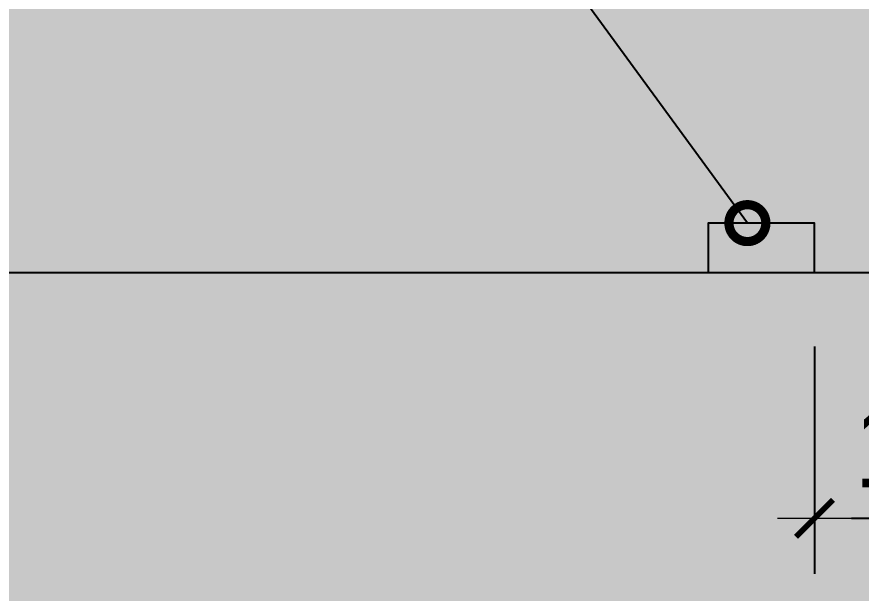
# Model space of a CAD drawing. Header units: millimetres. Extents: x 408913 to 1237273, y -191467 to -86666.
# Drawn here: x 877311 to 879598, y -137182 to -135621 of the extents above; entities that cross this region are included whole.
import ezdxf

# ---------------------------------------------------------------- set-up
doc = ezdxf.new("R2010")
doc.units = ezdxf.units.MM
doc.header["$LTSCALE"] = 35
doc.header["$PDMODE"] = 3
doc.linetypes.add('HIDDEN2', pattern=[0.1875, 0.125, -0.0625])
for name, color, linetype in [('ccu11-Cotthep', 8, 'Continuous'), ('ccu11-Dim', 8, 'Continuous'), ('DIM', 1, 'Continuous'), ('Layer2', 167, 'HIDDEN2')]:
    doc.layers.add(name, color=color, linetype=linetype)
doc.layers.add('NDC_S_DIM', color=1, linetype='Continuous', lineweight=9)
doc.layers.add('NDC_S_HATCH MATERIAL', color=8, linetype='Continuous', lineweight=13)
doc.styles.add('NDC_ARIAL', font='arial.ttf', dxfattribs={"width": 0.85})
doc.styles.add('texdim', font='vntimeh.shx', dxfattribs={"width": 0.75})
doc.linetypes.add('ZIGZAG', pattern='A,0.00254,-5.08,[131,ltypeshp.shx,S=5.08,R=0,X=-5.08,Y=0],-10.16,[131,ltypeshp.shx,S=5.08,R=180,X=5.08,Y=0],-5.08', length=20.32254)
doc.dimstyles.new('40', dxfattribs={"dimscale": 40, "dimtxt": 1, "dimasz": 1, "dimexe": 0, "dimexo": 0, "dimgap": 0.3, "dimtad": 1, "dimdec": 0, "dimzin": 0, "dimdsep": 46, "dimtxsty": 'texdim', "dimblk": 'tick', "dimcen": 1, "dimclrd": 8, "dimclre": 8, "dimclrt": 3, "dimadec": 0, "dimazin": 0, "dimtfac": 1, "dimtdec": 0, "dimtix": 1, "dimtofl": 0, "dimtmove": 2, "dimatfit": 0, "dimldrblk": 'DOTSMALL', "dimfxl": 1, "dimtolj": 1, "dimtzin": 0, "dimlwe": -1, "dimarcsym": 0})
doc.dimstyles.new('NDC_1-100', dxfattribs={"dimscale": 100, "dimtxt": 2.2, "dimasz": 1, "dimexe": 1.5, "dimexo": 2, "dimgap": 0.8, "dimtad": 1, "dimdec": 0, "dimdsep": 46, "dimtxsty": 'NDC_ARIAL', "dimblk": 'DIMMARK', "dimcen": 49999.938995, "dimdle": 1.5, "dimclrd": 1, "dimclre": 1, "dimclrt": 3, "dimadec": 0, "dimazin": 0, "dimtfac": 1, "dimtdec": 0, "dimtix": 1, "dimtmove": 2, "dimatfit": 3, "dimfxl": 1, "dimarcsym": 0})

# ---------------------------------------------------------------- blocks, each defined once
blk = doc.blocks.new('_DOTSMALL')
at = {"color": 0, "linetype": 'ByBlock', "const_width": 0.5}
blk.add_lwpolyline([(-0.0625, 0, 1), (0.0625, 0, 1)], format="xyb", close=True, dxfattribs=at)
blk = doc.blocks.new('tick')
at = {"layer": 'Layer2'}
for p, q in [((-0.5, -0.5), (0.5, 0.5)), ((-1, 0), (0.8, 0))]:
    blk.add_line(p, q, dxfattribs=at)
blk = doc.blocks.new('DIMMARK')
at = {"layer": 'NDC_S_DIM', "color": 1}
blk.add_line((-1.5, 0), (1, 0), dxfattribs=at)
at = {"layer": 'NDC_S_DIM', "color": 2, "const_width": 0.15}
blk.add_lwpolyline([(-0.5, -0.5), (0.5, 0.5)], dxfattribs=at)
blk = doc.blocks.new('*D620')
at = {"layer": 'DEFPOINTS', "color": 0, "ltscale": 30, "transparency": 16777216}
for p in [(879471.6, -136313.7), (880126.1, -136313.7), (879471.6, -136979.6)]:
    blk.add_point(p, dxfattribs=at)
at = {"layer": 'DIM', "color": 1, "lineweight": -2, "ltscale": 30, "transparency": 16777216}
for p, q in [((879471.6, -136513.7), (879471.6, -137129.6)), ((880126.1, -136513.7), (880126.1, -137129.6)), ((880026.1, -136979.6), (879571.6, -136979.6))]:
    blk.add_line(p, q, dxfattribs=at)
at = {"layer": 'DIM', "color": 1, "lineweight": -2, "ltscale": 30, "transparency": 16777216, "xscale": 100, "yscale": 100, "zscale": 100, "rotation": 180}
blk.add_blockref('DIMMARK', (879471.6, -136979.6), dxfattribs=at)
at = {"layer": 'DIM', "color": 1, "lineweight": -2, "ltscale": 30, "transparency": 16777216, "xscale": 100, "yscale": 100, "zscale": 100}
blk.add_blockref('DIMMARK', (880126.1, -136979.6), dxfattribs=at)
at = {"layer": 'DIM', "color": 3, "ltscale": 30, "transparency": 16777216, "insert": (879798.8, -136787.3), "char_height": 220, "attachment_point": 5, "style": 'NDC_ARIAL'}
blk.add_mtext('100', dxfattribs=at)

msp = doc.modelspace()

# ---------------------------------------------------------------- hatches: boundary and pattern name
at = {"layer": 'ccu11-Cotthep', "ltscale": 0.3}
h = msp.add_hatch(color=6, dxfattribs=at)
h.dxf.hatch_style = 1
h.paths.add_polyline_path([(879183.9, -136313.7), (879471.6, -136313.7), (879471.6, -136179.5), (879183.9, -136179.5)])
at = {"layer": 'NDC_S_HATCH MATERIAL', "ltscale": 30}
h = msp.add_hatch(dxfattribs=at)
h.set_pattern_fill('BT-01', color=256, scale=50, pattern_type=2)
h.set_pattern_definition([(50, (665128.56, -177086.6), (358.6301, -31.37607), [37.5, -412.5]), (355, (665128.56, -177086.6), (-69.37567, 376.09607), [30, -330]), (100.4514, (665158.44, -177089.2), (289.2547, 344.71977), [31.8701, -350.57106]), (46.1842, (665128.56, -176986.6), (533.6205, -82.7595), [56.25, -618.75]), (96.6356, (665173, -176993.5), (467.3314, 487.0589), [47.8051, -525.8565]), (351.1842, (665128.56, -176986.6), (467.331, 487.0593), [45, -495]), (21, (665178.56, -177011.6), (298.45353, -201.30945), [37.5, -412.5]), (326, (665178.56, -177011.6), (121.65767, 362.575), [30, -330]), (71.4514, (665203.43, -177028.37), (420.1113, 161.26525), [31.8701, -350.57106]), (37.5, (665128.56, -177086.6), (6.07993, 166.44693), [0, -326, 0, -335, 0, -331.25]), (7.5, (665128.56, -177086.6), (131.53477, 197.20586), [0, -191, 0, -318.5, 0, -126.25]), (327.5, (665017.06, -177086.6), (266.91122, -11.277436), [0, -125, 0, -390, 0, -517.5]), (317.5, (664967.06, -177086.6), (291.59308, 50.0525), [0, -162.5, 0, -259, 0, -367.5]), (45, (665128.56, -177086.6), (-150.2602, 150.2602), []), (45, (665128.56, -177025.35), (-150.2602, 150.2602), [])])
h.paths.add_polyline_path([(875225.9, -142113.7), (876226.3, -142113.7), (876226.1, -141586.4), (879226.1, -141586.5), (879226.1, -142113.7), (890226.1, -142113.7), (890226.1, -141586.5), (893226.1, -141586.5), (893232.2, -142113.7), (894619.3, -142113.7), (894625.3, -136313.7), (897977.1, -136313.7), (897977.1, -135113.7), (889926.1, -135113.7), (889926.1, -134322.1), (889326.1, -134322.1), (889326.1, -139113.7), (880126.1, -139113.7), (880126.1, -135113.7), (880126.1, -134322.1), (879526.1, -134322.1), (879526.1, -135113.7), (872232.9, -135103.9), (872232.9, -136303.9), (875226.1, -136313.7)])

# ---------------------------------------------------------------- linework, layer by layer
at = {"color": 1, "linetype": 'ZIGZAG', "ltscale": 0.0005}
msp.add_lwpolyline([(875226.1, -136313.7), (880126.1, -136313.7)], dxfattribs=at)
at = {"layer": 'ccu11-Cotthep', "color": 0, "ltscale": 0.3}
msp.add_lwpolyline([(879183.9, -136313.7), (879471.6, -136313.7), (879471.6, -136179.5), (879183.9, -136179.5)], close=True, dxfattribs=at)

# ---------------------------------------------------------------- dimensions: what is measured, and where the dimension line sits
at = {"layer": 'DIM', "ltscale": 30}
dim = msp.add_linear_dim(base=(879471.6, -136979.6), p1=(880126.1, -136313.7), p2=(879471.6, -136313.7), text='100', dimstyle='NDC_1-100', dxfattribs=at)
dim.commit()
dim.dimension.update_dxf_attribs({"geometry": '*D620', "text_midpoint": (879798.8, -136787.3)})

# ---------------------------------------------------------------- leaders
at = {"layer": 'ccu11-Dim', "color": 0, "ltscale": 0.3}
msp.add_leader([(879289.8, -136179.5), (877775.7, -134104.4), (875115.4, -134104.4)], dimstyle='40', override={"dimasz": 5, "dimgap": 0.5, "dimtad": 0}, dxfattribs=at)

doc.saveas('drawing.dxf')
